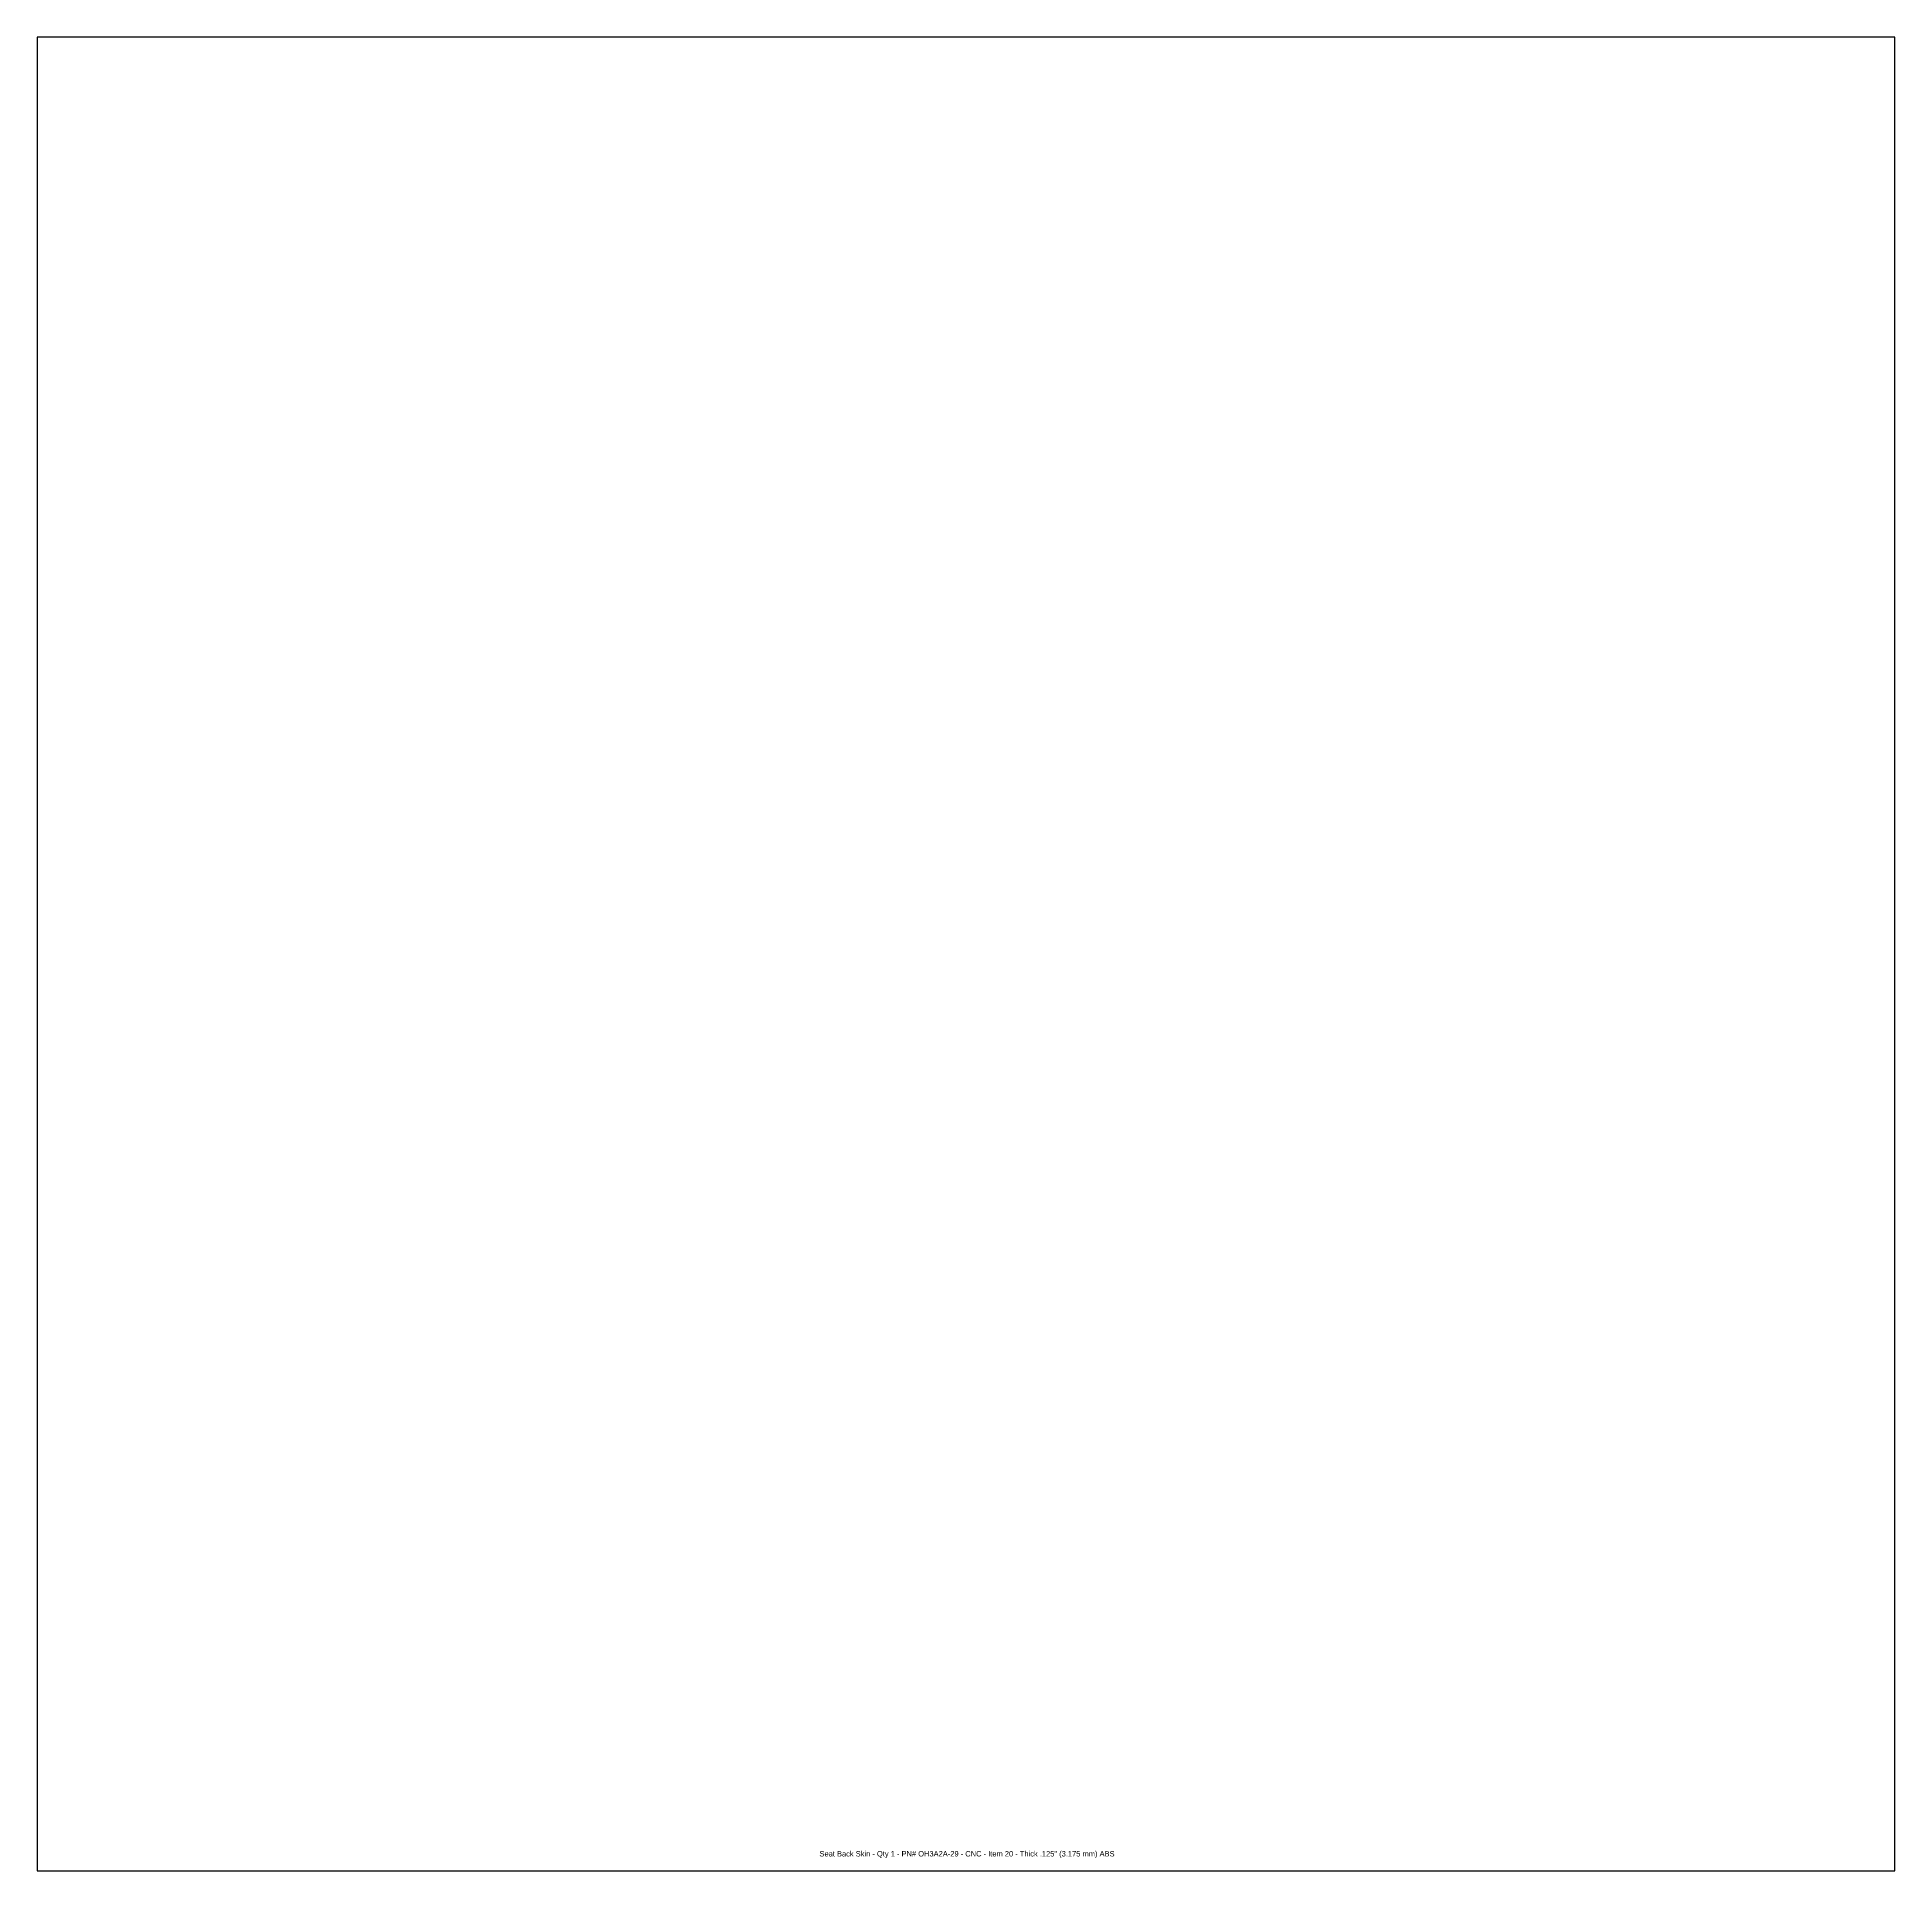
# Model space of a CAD drawing. Extents: x 2.1 to 19.3, y 2.2 to 19.1.
import ezdxf

# ---------------------------------------------------------------- set-up
doc = ezdxf.new("R2010")
doc.units = 0
doc.header["$MEASUREMENT"] = 0
doc.layers.get('0').update_dxf_attribs({"linetype": 'CONTINUOUS'})
doc.layers.add('Info', color=4, linetype='CONTINUOUS')
doc.styles.add('Annotative', font='txt')

msp = doc.modelspace()

# ---------------------------------------------------------------- linework, layer by layer
msp.add_lwpolyline([(2.144, 2.22), (19.254, 2.22), (19.254, 19.11), (2.144, 19.11)], close=True)

# ---------------------------------------------------------------- texts
at = {"layer": 'Info', "insert": (10.708, 2.403), "char_height": 0.05, "attachment_point": 2, "style": 'Annotative'}
msp.add_mtext_dynamic_manual_height_columns('Seat Back Skin - Qty 1 - PN# OH3A2A-29 - CNC - Item 20 - Thick .125" (3.175 mm) ABS', width=5.31726, gutter_width=0.625, heights=[0.083], dxfattribs=at)

doc.saveas('drawing.dxf')
